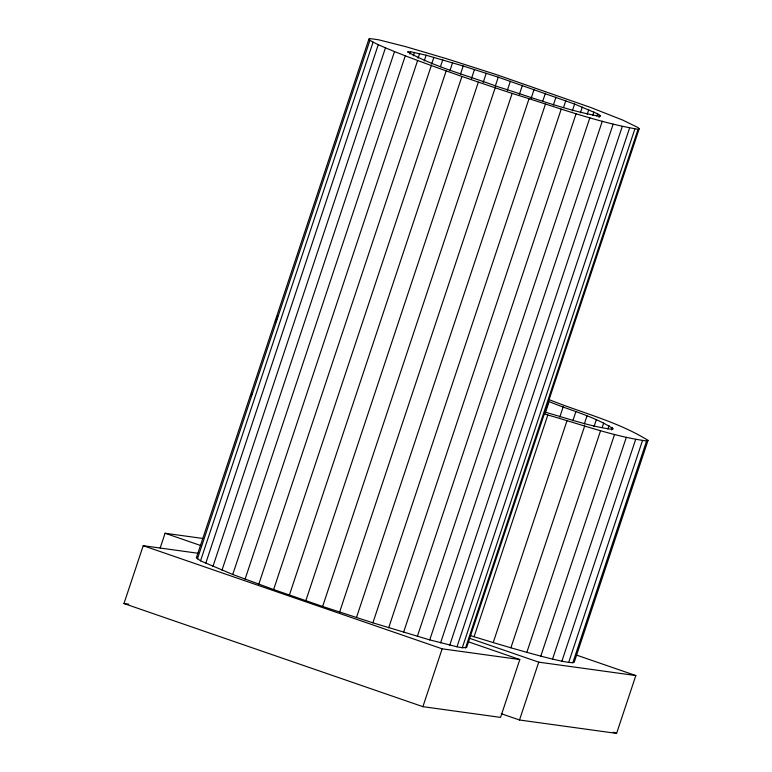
<?xml version="1.0" encoding="UTF-8"?>
<svg xmlns="http://www.w3.org/2000/svg" width="772" height="772" viewBox="0 0 772 772"><rect width="100%" height="100%" fill="white"/><g stroke="black" fill="none" stroke-linecap="round" stroke-linejoin="round"><path stroke-width="1.16" d="M468.662 641.899L519.807 659.539L500.565 717.391L422.902 706.669L123.974 603.54L143.216 545.698L198.172 553.283M160.171 547.995L165.083 533.249L202.968 538.48M196.387 557.751L368.929 39.082L370.039 38.6L378.56 39.777L405.811 46.677L446.863 58.807L495.952 74.469L590.483 107.404L622.647 120.046L638.154 127.621L639.177 128.818L466.635 647.486L462.293 647.737L457.005 646.791L429.743 639.901L372.895 622.83L322.638 606.464L273.626 589.557L232.748 574.484L200.537 560.819L196.387 557.751L197.497 557.268M251.083 396.181L252.222 392.755M275.787 321.924L277.688 316.211M197.4 558.947L369.942 40.269L368.929 39.082M200.537 560.819L373.079 42.151L369.942 40.269M205.728 563.357L378.27 44.689L373.079 42.151M212.918 566.523L385.45 47.854L378.27 44.689M221.969 570.247L394.502 51.579L385.45 47.854M232.748 574.484L405.281 55.816L394.502 51.579M409.874 54.011L410.636 51.724L426.125 55.217L463.21 65.987L498.268 77.181L574.6 104.046L597.605 113.802L600.568 115.993L599.767 116.34C564.901 110.039 531.483 97.185 497.708 86.696C467.658 75.463 435.611 67.415 407.529 51.898L410.636 51.724M413.271 55.825L414.41 52.399M418.086 58.141L419.601 53.567M245.081 579.164L417.623 60.496L405.281 55.816M424.224 60.94L426.125 55.217M431.596 64.192L433.883 57.321M258.784 584.221L431.316 65.543L417.623 60.496M440.455 66.71L442.742 59.849M273.626 589.557L446.168 70.889L431.316 65.543M449.902 70.763L452.566 62.754M460.537 73.996L463.21 65.987M289.384 595.106L461.926 76.438L446.168 70.889M471.441 78.667L474.49 69.509M305.808 600.77L478.35 82.102L461.926 76.438M483.195 82.411L486.235 73.263M495.219 86.329L498.268 77.181M322.638 606.464L495.18 87.796L478.35 82.102M507.339 90.353L510.388 81.205M339.612 612.099L512.145 93.431C553.833 106.082 595.038 121.879 638.058 129.3L639.177 128.818M519.363 94.425L522.403 85.267M356.452 617.59L528.984 98.912M531.097 98.469L534.137 89.32M542.726 101.286L545.399 93.277M372.895 622.83L545.437 104.162M553.331 105.108L556.004 97.098M388.692 627.761L561.234 109.093M563.502 107.569L565.789 100.698M572.313 110.907L574.6 104.046M403.582 632.297L576.124 113.629M580.39 112.799L582.3 107.076M587.241 114.314L588.766 109.74M417.343 636.36L589.885 117.691M592.751 115.424L593.89 111.988M596.843 116.089L597.605 113.802M599.082 117.431L599.844 115.144M429.743 639.901L602.285 121.223M440.6 642.844L613.142 124.176M422.902 706.669L442.144 648.818L519.807 659.539M449.738 645.151L622.271 126.483M457.005 646.791L629.537 128.123M462.293 647.737L634.835 129.069M465.516 647.969L638.058 129.3M545.312 413.02L549.114 401.604C570.392 410.53 593.957 416.147 613.286 428.827L612.138 429.328C589.258 426.376 567.333 418.308 545.157 412.209M470.669 635.684L474.056 636.746L547.821 415.008C580.534 424.185 612.852 436.267 646.598 440.986L648.026 440.358C617.764 421.58 581.702 412.846 548.718 399.471M559.787 417.073L563.203 406.805M474.056 636.746L493.212 642.574L566.966 420.837M572.853 420.74L575.893 411.621M584.317 423.963L586.981 415.973M493.212 642.574L510.89 647.795L584.655 426.067M594.006 426.655L596.283 419.814M510.89 647.795L526.842 652.34L600.606 430.602M602.16 427.62L603.675 423.056M607.882 429.087L609.021 425.671M611.482 429.888L612.244 427.601M519.498 719.996L538.74 662.154L635.829 675.558L616.587 733.4L519.498 719.996L501.269 713.714M526.842 652.34L540.796 656.132L614.56 434.395M540.796 656.132L552.54 659.105L626.304 437.367M552.54 659.105L561.881 661.208L635.645 439.471M561.881 661.208L568.684 662.424L642.449 440.687M568.684 662.424L572.834 662.723L646.598 440.986M648.026 440.358L574.272 662.096L572.834 662.723M123.974 603.54L128.75 604.196M544.434 413.946L547.821 415.008M495.18 87.796L512.145 93.431M576.587 655.119L635.829 675.558M165.083 533.249L201.531 545.823M469.251 638.183L538.74 662.154M143.216 545.698L442.144 648.818M613.171 732.223L616.587 733.4"/></g></svg>
